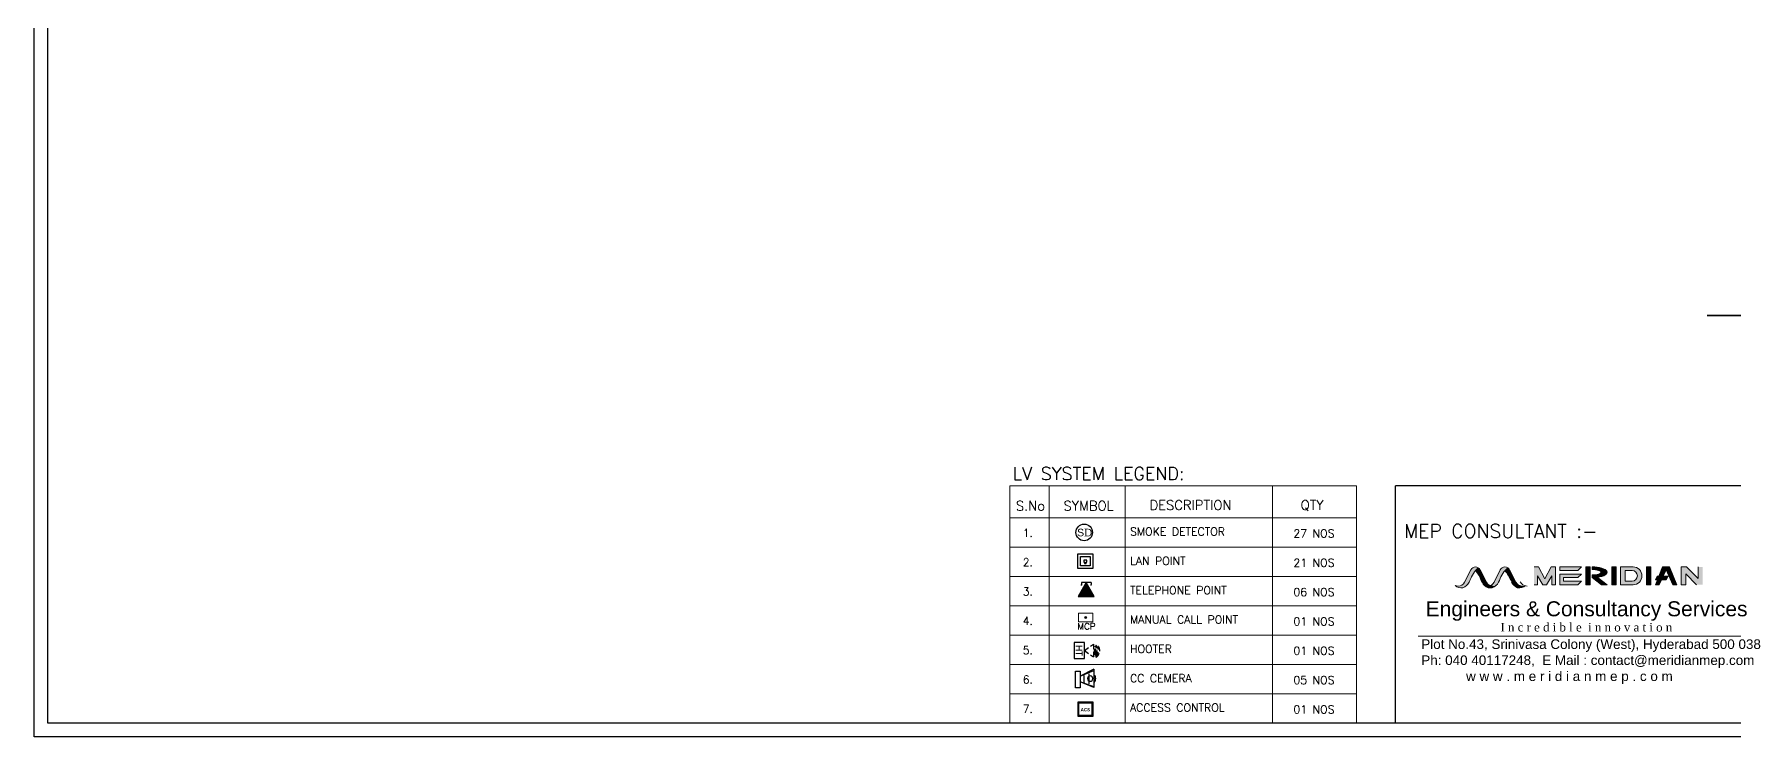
# Model space of a CAD drawing. Extents: x 3550807 to 4078732, y -628171 to -515859.
# Drawn here: x 3711755 to 3740422, y -551399 to -539549 of the extents above; entities that cross this region are included whole.
import ezdxf

# ---------------------------------------------------------------- set-up
doc = ezdxf.new("R2010")
doc.units = 0
doc.header["$LTSCALE"] = 6
doc.header["$MEASUREMENT"] = 0
for name, pattern in [('ACAD_ISO04W100', [30, 24, -3, 0, -3]), ('CONTINU', [0]), ('DASHED2', [0.375, 0.25, -0.125]), ('Hidden 2mm', [3, 2, -0.9999999999999999])]:
    doc.linetypes.add(name, pattern=pattern)
doc.layers.get('0').update_dxf_attribs({"linetype": 'CONTINUOUS'})
for name, color, linetype in [('AHU-N Ducting', 30, 'CONTINUOUS'), ('ELE-LIGHTING WIRRING', 7, 'CONTINUOUS'), ('ELE-TEL POINT', 4, 'CONTINUOUS'), ('ELE.LAN POINT', 3, 'CONTINUOUS'), ('FA-ELECTRONIC HOOTER', 6, 'CONTINUOUS'), ('LV-ACS', 30, 'CONTINUOUS'), ('LV.CC CEMARA', 66, 'CONTINUOUS')]:
    doc.layers.add(name, color=color, linetype=linetype)
for name, color, linetype, lineweight in [('axes', 40, 'ACAD_ISO04W100', 25), ('FA-BELOW SMOKE DERECTOR', 1, 'CONTINUOUS', 25), ('FA-MNUAL CALL POINT', 10, 'CONTINUOUS', 20), ('FA-MNUAL CALL POINT @ 1', 10, 'CONTINUOUS', 20), ('FURNITURE WALL', 8, 'CONTINUOUS', 5), ('WALL', 10, 'CONTINUOUS', 35)]:
    doc.layers.add(name, color=color, linetype=linetype, lineweight=lineweight)
doc.styles.add('ARIAL', font='arial.ttf')
doc.styles.add('IRFAN', font='romans.shx')
doc.styles.add('PDF Times New Roman', font='times.ttf')
doc.styles.add('ROMANS', font='romans.shx')
doc.styles.get("Standard").update_dxf_attribs({"font": 'SIMPLEX'})

# ---------------------------------------------------------------- blocks, each defined once
blk = doc.blocks.new('1232')
at = {"layer": 'WALL', "color": 8, "linetype": 'ByBlock'}
blk.add_line((-4220.493711504154, -6407.145046984893), (-2711.180828285404, -6407.145046984893), dxfattribs=at)
blk = doc.blocks.new('MECS')
at = {"layer": 'AHU-N Ducting', "lineweight": 0}
for color, points in [(160, [(0.5134121462452396, 0.9090535810691411, -0.255341921221145), (0.5145768996701445, 0.912287291370199, -0.0468472647748238), (0.5216573496010881, 0.9294547023055619, -0.02665404777678521), (0.5336342063745126, 0.9523017867876555, -0.06718534236502927), (0.5556565003610188, 0.9834757225398514, -0.02764109542235114), (0.5738745622465666, 1.003062886091293), (0.5766256133007953, 1.006020680794153, 0.1721363590096937), (0.5505140324168423, 1.011612092831704, 0.2473140975325933), (0.5199152673609156, 0.990002997602848), (0.4721895616269332, 0.8959762340672447, -0.01800133279279188), (0.4702329186293511, 0.8924425501871536, -0.03191826124391834), (0.4661593275680615, 0.8865579408482758, -0.10706332640321), (0.4578792062891825, 0.878103115775042, -0.06872213656596317), (0.4448145115283366, 0.8700396566532579, -0.1100815216467871), (0.4328884929311516, 0.8662964673627914, -0.04816773781383378), (0.4221518354338086, 0.8652597410154012, -0.2553419212163173), (0.4220358712937212, 0.8652596211915509, -0.1055217205861158), (0.4103804133107057, 0.8664834367568037, -0.05287384099968509), (0.3991274403419439, 0.8701487347559893, 0.05054860804395004), (0.4093426809361326, 0.8618595423592463, 0.158790178535047), (0.4483361824497781, 0.8512470793146013, 0.02557253404730241), (0.4549705379184891, 0.8519151542827459, 0.05690113489079723), (0.4703863626932994, 0.8580222609840502, 0.07612807459237678), (0.4928284065502248, 0.8754018488679505, 0.05635508372328296), (0.5070302214118503, 0.8948318576810209)]), (150, [(0.5738745622465666, 1.003062886091293), (0.5556565003610187, 0.9834757225398514, -0.08871706839118897), (0.5985678696283647, 0.909053581069051), (0.606061486380822, 0.89483185768066, 0.0908047400681244), (0.6258840872999482, 0.8691652436534564, 0.09462166198595127), (0.6465687088664405, 0.8652597410154012, 0.09762620718751959), (0.6678649370783271, 0.8694578930597028, -0.1798615287096714), (0.6391234390957357, 0.8959762340672447), (0.5913977333575124, 0.9900029976114196, 0.1368225701357831), (0.5768519750966852, 1.005880687949675, 0.004232813224522215)]), (160, [(0.7385117872205167, 0.909053581069051, -0.2553419212210821), (0.7396765406437975, 0.912287291370199, -0.0468472648161624), (0.7467569905745608, 0.9294547023055619, -0.02665404768152423), (0.7587338473479852, 0.9523017867876555, -0.0671853423456069), (0.7807561413347619, 0.9834757225398514, -0.02764109536567236), (0.7989742032197685, 1.003062886091293), (0.8017252542742679, 1.006020680794153, 0.1721363590409371), (0.7756136733902246, 1.011612092831704, 0.2473140974765815), (0.745014908334659, 0.990002997602848), (0.6972892026003155, 0.8959762340672447, -0.01800133322273754), (0.6953325596030944, 0.8924425501871536, -0.03191826041983521), (0.6912589685412633, 0.8865579408482758, -0.1070633264490691), (0.6829788472626551, 0.878103115775042, -0.06872213649297712), (0.6699141525020799, 0.8700396566532579, -0.1100815216296455), (0.6579881339048046, 0.8662964673627914, -0.04816773779806655), (0.6472514764075519, 0.8652597410154012, -0.255341921221943), (0.6471355122674645, 0.8652596211915509, -0.1055217205828826), (0.6354800542840878, 0.8664834367568037, -0.05287384108009963), (0.6242270813156874, 0.8701487347559893, 0.05054860803605635), (0.6344423219093345, 0.8618595423592463, 0.1587901785338139), (0.6734358234232507, 0.8512470793146013, 0.02557253404856175), (0.6800701788916007, 0.8519151542827459, 0.05690113471568389), (0.6954860036670426, 0.8580222609840502, 0.07612807450990046), (0.717928047523968, 0.8754018488679504, 0.05635508364208738), (0.7321298623846912, 0.8948318576810209)]), (150, [(0.7989742032197685, 1.003062886091293), (0.7807561413347619, 0.9834757225398514, -0.08282162458354263), (0.824217065318585, 0.9090771159288699), (0.8311611273545652, 0.89483185768066, 0.09080474013753037), (0.8509837282734207, 0.8691652436534564, 0.09462166197701749), (0.8716683498401837, 0.8652597410154012, 0.09762620721909913), (0.892964578051529, 0.8694578930597028, -0.1798615287170609), (0.8642230800689376, 0.8959762340672447), (0.8164973743309851, 0.9900029976114196, 0.1368225702393716), (0.8019516160670902, 1.005880687950846, 0.00423281322532398)]), (1, [(1.030236444528139, 0.9438043992806316), (1.071119814834754, 0.8756654487700585), (1.098384609470751, 0.8756654487700585), (1.139267979777095, 0.9438043992806316), (1.139267979777095, 0.8756654487700585), (1.166523559981414, 0.8756654487700585), (1.166523559981414, 1.011943349791295), (1.132454084726353, 1.011943349791295), (1.085966086906956, 0.9199812081284943), (1.037050339579422, 1.011943349791295), (1.002980864324091, 1.011943349791295), (1.002980864324091, 0.8756654487700585), (1.030236444528139, 0.8756654487700585)]), (251, [(1.200593035236746, 1.011943349791295), (1.200593035236746, 0.9846877695869755), (1.336870936257982, 0.9846877695869755), (1.364126516462392, 1.011943349791295)]), (251, [(1.200593035236746, 0.9574321893827462), (1.200593035236746, 0.8756654487700585), (1.336870936257982, 0.8756654487700585), (1.364126516462392, 0.9029210289742877), (1.227848615441156, 0.9029210289742877), (1.227848615441156, 0.930176609178517), (1.336870936257982, 0.930176609178517), (1.364126516462392, 0.9574321893827462)]), (251, [(1.398195991717182, 0.8756654487700585), (1.432265466973055, 0.8756654487700585), (1.432265466973055, 1.011943349791295), (1.398195991717182, 1.011943349791295)]), (251, [(1.629868423453673, 1.011943349791295), (1.59579894819807, 1.011943349791295), (1.59579894819807, 0.8756654487700585), (1.629868423453673, 0.8756654487700585)]), (251, [(1.895610330445043, 1.011943349791295), (1.861540855189982, 1.011943349791295), (1.861540855189982, 0.8756654487700585), (1.895610330445043, 0.8756654487700585)]), (251, [(2.011446546313153, 0.9132142722493442), (2.027431130986065, 0.9404698524534832), (1.94330759580249, 0.9404698524534832), (1.929679805700646, 0.9132142722493442)]), (251, [(1.976193322036766, 0.9132142722493442), (1.944699335091728, 0.9132142722493442), (1.929679805700646, 0.8756654487700585), (1.95903496396306, 0.8756654487699682)]), (251, [(2.011446546313153, 0.99036134481426), (2.063858128663246, 0.8756654487700585), (2.093213286926021, 0.8756654487700585), (2.038702126517292, 1.011943349791295), (1.984190966108743, 1.011943349791295), (1.955601567173546, 0.9404698524534832), (1.988648066588688, 0.9404698524534832)]), (251, [(2.161352237436324, 0.9589543396937112), (2.243118978049192, 0.8756654487700585), (2.290816243406638, 0.8756654487700585), (2.290816243406638, 1.011943349791295), (2.256746768151036, 1.011943349791295), (2.256746768151036, 0.9240548263224531), (2.168166132487245, 1.011943349791295), (2.127282762180992, 1.011943349791295), (2.127282762180992, 0.8756654487700585), (2.161352237436324, 0.8756654487700585)]), (160, [(0.6891611652876872, 0.8652597410154012, -0.0976262072296882), (0.6678649370783271, 0.869457893059793, -0.09762620719819004), (0.6465687088664405, 0.8652597410154012, -0.09462166198179703), (0.6258840872999482, 0.8691652436534564, 0.08724935658191231), (0.6523345167657667, 0.8526558393570214, 0.2544598487685659), (0.7121855603806347, 0.8701487347559893, -0.1060441435256532)]), (150, [(0.9142608062611598, 0.8652597410154012, -0.09762620721833866), (0.892964578051529, 0.8694578930597028, -0.09762620723901456), (0.8716683498401837, 0.8652597410154012, -0.0946216619631427), (0.85098372827315, 0.8691652436534564, 0.08724935651290638), (0.8774341577386077, 0.8526558393570214, 0.2544598487684722), (0.9372852013538366, 0.8701487347559893, -0.1060441435228971)])]:
    blk.add_hatch(color=color, dxfattribs=at).paths.add_polyline_path(points)
h = blk.add_hatch(color=251, dxfattribs=at)
edge = h.paths.add_edge_path()
edge.add_ellipse((1.445893257074899, 0.9710599794848609), major_axis=(-0.1158362158680351, 0), ratio=0.3529411764705883, start_angle=110.1798157566864, end_angle=270)
edge.add_line((1.445893257074899, 1.011943349791295), (1.445893257074899, 0.9915016646380779))
edge.add_ellipse((1.445893257074899, 0.9710599794848609), major_axis=(-0.07012065025681041, 0), ratio=0.2915216142222994, start_angle=90, end_angle=270, ccw=False)
edge.add_line((1.445893257074899, 0.9506182943317341), (1.445893257074899, 0.930176609178517))
edge.add_line((1.445893257074899, 0.930176609178517), (1.518865497210324, 0.8756654487699682))
edge.add_line((1.518865497210324, 0.8756654487700585), (1.561729472942829, 0.8756654487700585))
edge.add_line((1.561729472943099, 0.8756654487700585), (1.485852994268342, 0.9326862509446157))
h = blk.add_hatch(color=251, dxfattribs=at)
h.paths.add_polyline_path([(1.663937898709004, 0.8756654487700585), (1.759332429423987, 0.8756654487700586, 1.000000000016551), (1.759332429423987, 1.011943349791295), (1.663937898709004, 1.011943349791295)])
h.paths.add_polyline_path([(1.698007373964065, 0.9846877695869755), (1.751107687934599, 0.9846877695869753, -0.9999999999691073), (1.751107687934599, 0.9029210289742877), (1.698007373964065, 0.9029210289742877)], flags=16)
at = {"layer": 'AHU-N Ducting', "color": 160, "lineweight": 0}
for p, q in [((0.4721895616269332, 0.8959762340671544, -0.004746985392664118), (0.5199152673651564, 0.9900029976114196, -0.004746985392664118)), ((0.6972892026003155, 0.8959762340671544, -0.004746985392664118), (0.7450149083391703, 0.9900029976114196, -0.004746985392664118)), ((0.5070302214118503, 0.8948318576810209, -0.004746985392664118), (0.5134121462455102, 0.909053581069051, -0.004746985392664118)), ((0.7321298623846912, 0.8948318576810209, -0.004746985392664118), (0.7385117872186219, 0.909053581069051, -0.004746985392664118))]:
    blk.add_line(p, q, dxfattribs=at)
at = {"layer": 'AHU-N Ducting', "color": 150, "lineweight": 0}
for p, q in [((0.6391234390957357, 0.8959762340671544, -0.004746985392664118), (0.5913977333575124, 0.9900029976114196, -0.004746985392664118)), ((0.8642230800689376, 0.8959762340671544, -0.004746985392664118), (0.8164973743309851, 0.9900029976114196, -0.004746985392664118)), ((0.6060614863808219, 0.8948318576810209, -0.004746985392664118), (0.5985678696283647, 0.909053581069051, -0.004746985392664118))]:
    blk.add_line(p, q, dxfattribs=at)
at = {"layer": 'AHU-N Ducting', "color": 1, "lineweight": 0}
for p, q in [((1.002980864324091, 1.011943349791205, -0.004746985392664118), (1.037050339579422, 1.011943349791205, -0.004746985392664118)), ((1.030236444528139, 0.9438043992806316, -0.004746985392664118), (1.071119814834754, 0.8756654487700585, -0.004746985392664118)), ((1.030236444528139, 0.8756654487700585, -0.004746985392664118), (1.030236444528139, 0.9438043992806316, -0.004746985392664118)), ((1.030236444528139, 0.8756654487700585, -0.004746985392664118), (1.030236444528139, 0.9438043992806316, -0.004746985392664118)), ((1.037050339579422, 1.011943349791205, -0.004746985392664118), (1.085966086906956, 0.919981208128404, -0.004746985392664118)), ((1.132454084726353, 1.011943349791205, -0.004746985392664118), (1.085966086906956, 0.919981208128404, -0.004746985392664118)), ((1.139267979777095, 0.9438043992806316, -0.004746985392664118), (1.098384609470751, 0.8756654487700585, -0.004746985392664118)), ((1.166523559981414, 1.011943349791205, -0.004746985392664118), (1.132454084726353, 1.011943349791205, -0.004746985392664118)), ((1.134267582426063, 1.011943349791205, -0.004746985392664118), (1.161523162629841, 1.011943349791205, -0.004746985392664118)), ((1.139267979777095, 0.8756654487700585, -0.004746985392664118), (1.139267979777095, 0.9438043992806316, -0.004746985392664118)), ((1.139267979777095, 0.8756654487700585, -0.004746985392664118), (1.139267979777095, 0.9438043992806316, -0.004746985392664118)), ((1.166523559981414, 0.8756654487700585, -0.004746985392664118), (1.166523559981414, 1.011943349791205, -0.004746985392664118)), ((1.030236444528139, 0.8756654487700585, -0.004746985392664118), (1.002980864324091, 0.8756654487700585, -0.004746985392664118)), ((1.071119814834754, 0.8756654487700585, -0.004746985392664118), (1.098384609470751, 0.8756654487700585, -0.004746985392664118)), ((1.139267979777095, 0.8756654487700585, -0.004746985392664118), (1.166523559981414, 0.8756654487700585, -0.004746985392664118))]:
    blk.add_line(p, q, dxfattribs=at)
at = {"layer": 'AHU-N Ducting', "color": 251, "lineweight": 0}
for p, q in [((1.200593035236746, 1.011943349791205, -0.004746985392664118), (1.364126516462392, 1.011943349791205, -0.004746985392664118)), ((1.200593035236746, 0.9846877695869755, -0.004746985392664118), (1.200593035236746, 1.011943349791205, -0.004746985392664118)), ((1.200593035236746, 0.9846877695869755, -0.004746985392664118), (1.336870936257982, 0.9846877695869755, -0.004746985392664118)), ((1.200593035236746, 0.9574321893827462, -0.004746985392664118), (1.364126516462392, 0.9574321893827462, -0.004746985392664118)), ((1.200593035236746, 0.8756654487700585, -0.004746985392664118), (1.200593035236746, 0.9574321893827462, -0.004746985392664118)), ((1.227848615441156, 0.930176609178517, -0.004746985392664118), (1.336870936257982, 0.930176609178517, -0.004746985392664118)), ((1.227848615441156, 0.9029210289742877, -0.004746985392664118), (1.227848615441156, 0.930176609178517, -0.004746985392664118)), ((1.336870936257982, 0.9846877695869755, -0.004746985392664118), (1.364126516462392, 1.011943349791205, -0.004746985392664118)), ((1.336870936257982, 0.930176609178517, -0.004746985392664118), (1.364126516462392, 0.9574321893827462, -0.004746985392664118)), ((1.398195991717182, 1.011943349791205, -0.004746985392664118), (1.432265466973055, 1.011943349791205, -0.004746985392664118)), ((1.398195991717182, 1.011943349791205, -0.004746985392664118), (1.398195991717182, 0.8756654487700585, -0.004746985392664118)), ((1.432265466973055, 1.011943349791205, -0.004746985392664118), (1.432265466973055, 0.8756654487700585, -0.004746985392664118)), ((1.445893257074899, 1.011943349791205, -0.004746985392664118), (1.445893257074899, 0.9915016646380779, -0.004746985392664118)), ((1.445893257074899, 0.930176609178517, -0.004746985392664118), (1.445893257074899, 0.9506182943317341, -0.004746985392664118)), ((1.445893257074899, 0.930176609178517, -0.004746985392664118), (1.518865497210324, 0.8756654487700585, -0.004746985392664118)), ((1.485852994268342, 0.9326862509445254, -0.004746985392664118), (1.561729472943099, 0.8756654487700585, -0.004746985392664118)), ((1.59579894819807, 1.011943349791205, -0.004746985392664118), (1.629868423453673, 1.011943349791205, -0.004746985392664118)), ((1.59579894819807, 0.8756654487700585, -0.004746985392664118), (1.59579894819807, 1.011943349791205, -0.004746985392664118)), ((1.629868423453673, 1.011943349791205, -0.004746985392664118), (1.629868423453673, 0.8756654487700585, -0.004746985392664118)), ((1.663937898709004, 1.011943349791205, -0.004746985392664118), (1.759332429423987, 1.011943349791205, -0.004746985392664118)), ((1.663937898709004, 1.011943349791205, -0.004746985392664118), (1.663937898709004, 0.8756654487700585, -0.004746985392664118)), ((1.698007373964065, 0.9846877695869755, -0.004746985392664118), (1.751107687934599, 0.9846877695869755, -0.004746985392664118)), ((1.698007373964065, 0.9846877695869755, -0.004746985392664118), (1.698007373964065, 0.9029210289742877, -0.004746985392664118)), ((1.861540855189982, 1.011943349791205, -0.004746985392664118), (1.895610330445043, 1.011943349791205, -0.004746985392664118)), ((1.861540855189982, 0.8756654487700585, -0.004746985392664118), (1.861540855189982, 1.011943349791205, -0.004746985392664118)), ((1.895610330445043, 1.011943349791205, -0.004746985392664118), (1.895610330445043, 0.8756654487700585, -0.004746985392664118)), ((1.929679805700646, 0.913214272249254, -0.004746985392664118), (1.94330759580249, 0.9404698524534832, -0.004746985392664118)), ((2.011446546313153, 0.913214272249254, -0.004746985392664118), (1.929679805700646, 0.913214272249254, -0.004746985392664118)), ((1.929679805700646, 0.8756654487700585, -0.004746985392664118), (1.944699335091728, 0.913214272249254, -0.004746985392664118)), ((2.027431130986065, 0.9404698524534832, -0.004746985392664118), (1.94330759580249, 0.9404698524534832, -0.004746985392664118)), ((1.955601567173546, 0.9404698524534832, -0.004746985392664118), (1.984190966108743, 1.011943349791205, -0.004746985392664118)), ((1.95903496396306, 0.8756654487700585, -0.004746985392664118), (1.976193322036766, 0.913214272249254, -0.004746985392664118)), ((1.984190966108743, 1.011943349791205, -0.004746985392664118), (2.038702126517292, 1.011943349791205, -0.004746985392664118)), ((1.988648066588688, 0.9404698524534832, -0.004746985392664118), (2.011446546313153, 0.9903613448141697, -0.004746985392664118)), ((2.063858128663246, 0.8756654487700585, -0.004746985392664118), (2.011446546313153, 0.9903613448141697, -0.004746985392664118)), ((2.027431130986065, 0.9404698524534832, -0.004746985392664118), (2.011446546313153, 0.913214272249254, -0.004746985392664118)), ((2.093213286926021, 0.8756654487700585, -0.004746985392664118), (2.038702126517292, 1.011943349791205, -0.004746985392664118)), ((2.127282762180992, 1.011943349791205, -0.004746985392664118), (2.168166132487245, 1.011943349791205, -0.004746985392664118)), ((2.127282762180992, 0.8756654487700585, -0.004746985392664118), (2.127282762180992, 1.011943349791205, -0.004746985392664118)), ((2.243118978049192, 0.8756654487700585, -0.004746985392664118), (2.161352237436324, 0.9589543396937112, -0.004746985392664118)), ((2.161352237436324, 0.8756654487700585, -0.004746985392664118), (2.161352237436324, 0.9589543396937112, -0.004746985392664118)), ((2.168166132487245, 1.011943349791205, -0.004746985392664118), (2.256746768151036, 0.9240548263223628, -0.004746985392664118)), ((2.256746768151036, 0.9240548263223628, -0.004746985392664118), (2.256746768151036, 1.011943349791205, -0.004746985392664118)), ((1.200593035236746, 0.8756654487700585, -0.004746985392664118), (1.336870936257982, 0.8756654487700585, -0.004746985392664118)), ((1.227848615441156, 0.9029210289742877, -0.004746985392664118), (1.364126516462392, 0.9029210289742877, -0.004746985392664118)), ((1.336870936257982, 0.8756654487700585, -0.004746985392664118), (1.364126516462392, 0.9029210289742877, -0.004746985392664118)), ((1.398195991717182, 0.8756654487700585, -0.004746985392664118), (1.432265466973055, 0.8756654487700585, -0.004746985392664118)), ((1.518865497210324, 0.8756654487700585, -0.004746985392664118), (1.561729472943099, 0.8756654487700585, -0.004746985392664118)), ((1.59579894819807, 0.8756654487700585, -0.004746985392664118), (1.629868423453673, 0.8756654487700585, -0.004746985392664118)), ((1.663937898709004, 0.8756654487700585, -0.004746985392664118), (1.759332429423987, 0.8756654487700585, -0.004746985392664118)), ((1.698007373964065, 0.9029210289742877, -0.004746985392664118), (1.751107687934599, 0.9029210289742877, -0.004746985392664118)), ((1.861540855189982, 0.8756654487700585, -0.004746985392664118), (1.895610330445043, 0.8756654487700585, -0.004746985392664118)), ((1.95903496396306, 0.8756654487700585, -0.004746985392664118), (1.929679805700646, 0.8756654487700585, -0.004746985392664118)), ((2.063858128663246, 0.8756654487700585, -0.004746985392664118), (2.093213286926021, 0.8756654487700585, -0.004746985392664118)), ((2.127282762180992, 0.8756654487700585, -0.004746985392664118), (2.161352237436324, 0.8756654487700585, -0.004746985392664118))]:
    blk.add_line(p, q, dxfattribs=at)
at = {"layer": 'AHU-N Ducting', "color": 251, "lineweight": 0, "ltscale": 0.85}
blk.add_line((0.1165964656020151, 0.4833313661174543, -0.006142948281450891), (2.68551955399356, 0.4833313661174543, -0.006142948281450891), dxfattribs=at)
at = {"layer": 'AHU-N Ducting', "color": 160, "lineweight": 0}
for centre, radius, start, end in [((0.7417863587136924, 0.8286218616061071, -0.004746985392664118), 0.2421240227987888, 132.9373247437187, 160.5981108453346), ((0.5556565003610187, 0.9718616141967287, -0.004746985392664118), 0.04008173559447583, 90, 153.0887549731676), ((0.5556565003610187, 0.9718616141967287, -0.004746985392664118), 0.04008173559447583, 26.91124502665905, 90), ((0.9668859996868943, 0.8286218616061071, -0.004746985392664118), 0.2421240227987888, 132.9373247436885, 160.5981108453417), ((0.7807561413347619, 0.9718616141967287, -0.004746985392664118), 0.04008173559447583, 90, 153.0887549740909), ((0.7807561413347619, 0.9718616141967287, -0.004746985392664118), 0.04008173559447583, 26.9112450267741, 90), ((0.4451264544360147, 0.9163969157858594, -0.004746985392664118), 0.06522885516514892, 225.1547600332335, 282.2607170516237), ((0.4220358712937212, 0.9213740510237451, -0.004746985392664118), 0.05611442983226616, 245.9053689520779, 270.1184055559717), ((0.4221518354329064, 0.9213741708475954, -0.004746985392664118), 0.05611442983226616, 270, 333.0887549734891), ((0.4248646360879693, 0.9399832544318715, -0.004746985392664118), 0.0937541041238935, 291.3377566141106, 331.210451532663), ((0.6860544255190815, 0.9361233508373039, -0.004746985392664118), 0.09002142922125515, 207.3022954123794, 248.0018617736689), ((0.670226095409397, 0.9163969157858594, -0.004746985392664118), 0.06522885516514892, 225.1547600329532, 282.2607170509705), ((0.6471355122674645, 0.9213740510237451, -0.004746985392664118), 0.05611442983226616, 245.9053689516664, 270.1184055552347), ((0.6472514764061083, 0.9213741708475954, -0.004746985392664118), 0.05611442983226616, 270, 333.0887549734892), ((0.6661865462871954, 0.9163969157858594, -0.004746985392664118), 0.06522885516514892, 257.8079966377897, 314.8452399662061), ((0.6890452011507577, 0.9213740510237451, -0.004746985392664118), 0.05611442983226616, 245.9053689520779, 270.1184055559717), ((0.6499642770614419, 0.9399832544318715, -0.004746985392664118), 0.0937541041238935, 291.3377566141106, 331.2104515326365)]:
    blk.add_arc(centre, radius, start, end, dxfattribs=at)
at = {"layer": 'AHU-N Ducting', "color": 150, "lineweight": 0}
for centre, radius, start, end in [((0.3690451605166651, 0.8262944286522125, -0.004746985392664118), 0.2439871949649071, 19.82781570482793, 40.10717689340409), ((0.5794150909876963, 0.815966263139685, -0.004746985392664118), 0.2619115070846747, 20.82439840783155, 39.75939779118104), ((0.6464527447271652, 0.9213740510237451, -0.004746985392664118), 0.05611442983226616, 248.4970917656522, 270.1184055559715), ((0.6891611652900331, 0.9213741708475954, -0.004746985392664118), 0.05611442983226616, 206.9112450267169, 270), ((0.6891611652900331, 0.9213741708475954, -0.004746985392664118), 0.05611442983226616, 206.9112450267169, 270), ((0.6465687088664405, 0.9213741708475954, -0.004746985392664118), 0.05611442983226616, 270, 292.3036001438938), ((0.9111540664921931, 0.9361233508373039, -0.004746985392664118), 0.09002142922125515, 207.3022954123795, 248.0018617736689), ((0.8715523857009084, 0.9213740510237451, -0.004746985392664118), 0.05611442983226616, 248.4970917649847, 270.1184055553267), ((0.9142608062634155, 0.9213741708475954, -0.004746985392664118), 0.05611442983226616, 206.9112450265108, 270), ((0.8716683498392815, 0.9213741708475954, -0.004746985392664118), 0.05611442983226616, 270, 292.3036001446803), ((0.8912861872601268, 0.9163969157858594, -0.004746985392664118), 0.06522885516514892, 257.7392829491069, 314.8452399670468), ((0.9141448421242304, 0.9213740510237451, -0.004746985392664118), 0.05611442983226616, 245.9053689520778, 270.1184055558794), ((0.9496233245769173, 0.9248906590848106, -0.004746985392664118), 0.0599665343237634, 206.9112450265108, 270)]:
    blk.add_arc(centre, radius, start, end, dxfattribs=at)
at = {"layer": 'AHU-N Ducting', "color": 251, "lineweight": 0}
for centre, radius in [((1.751107687934599, 0.9438043992806316, -0.004746985392664118), 0.04088337030636534), ((1.759332429423987, 0.9438043992806316, -0.004746985392664118), 0.0681389505106089)]:
    blk.add_arc(centre, radius, 270, 90, dxfattribs=at)
for major_axis, ratio, start_param in [((-0.1158362158680351, 0), 0.3529411764705883, 1.923000554194905), ((-0.07012065025681041, 0), 0.2915216142222994, 1.570796326794897)]:
    blk.add_ellipse((1.445893257074899, 0.9710599794848609, -0.004746985392664118), major_axis=major_axis, ratio=ratio, start_param=start_param, end_param=4.71238898038469, dxfattribs=at)
at = {"layer": 'AHU-N Ducting', "color": 251, "lineweight": 0, "attachment_point": 1, "style": 'ARIAL'}
for s, insert, char_height, width in [('{\\C1;Engineers & Consultancy Services \\P}', (0.1749155116136762, 0.7493232539108021, -0.01458950216844587), 0.11475, 24.25437425909253), ('{\\C252;Plot No.43, Srinivasa Colony (West), Hyderabad 500 038\\PPh: 040 40117248,  E Mail : contact@meridianmep.com\\P            w w w . m e r i d i a n m e p . c o m }', (0.14136276644183, 0.4583226879356062, -0.006142948281450891), 0.07344, 2.63264250269352)]:
    blk.add_mtext(s, dxfattribs=dict(at, insert=insert, char_height=char_height, width=width))
at = {"layer": 'AHU-N Ducting', "color": 251, "lineweight": 0, "ltscale": 0.85, "insert": (1.402428089641869, 0.5507002547054753, -0.005528653453305802), "char_height": 0.0651762882177883, "attachment_point": 5, "line_spacing_factor": 0.6, "style": 'ARIAL'}
blk.add_mtext('{\\FBatang|c0;\\C5;I n c r e d i b l e  i n n o v a t i o n\\P}', dxfattribs=at)
blk = doc.blocks.new('CC CEMARA')
at = {"layer": 'LV.CC CEMARA', "linetype": 'ByBlock'}
for p, q in [((94.46251504224256, -242.415089957909), (18.62957814503989, -67.0943982420522)), ((18.62957814503989, -67.0943982420522), (104.1973726005508, -230.624335005873)), ((46.74365773457794, -104.4754584725752), (105.3126218521993, -34.88648946363901)), ((239.6186408663575, -66.60354884771823), (64.72645494681865, -12.17058189840191)), ((232.1129528157517, -75.69435762808644), (64.72645494681865, -12.17058189840191)), ((81.33825720324921, -159.1077273346436), (162.7612330057004, -62.36466511712842)), ((94.46251504224256, -242.415089957909), (239.6186408663575, -66.60354884771823))]:
    blk.add_line(p, q, dxfattribs=at)
blk.add_lwpolyline([(110.8233317484119, 42.75323444445166), (66.39680633619582, 79.74389545066424), (-66.39680633619582, -79.74389545066424), (-21.97028092529081, -116.7345564567349)], close=True, dxfattribs=at)
blk.add_circle((133.4886650341855, -123.4844854021767), 32.92914628875568, dxfattribs=at)
blk.add_arc((131.560165151925, -123.5689404851928), 66.6510920677135, 275.3702308638028, 5.541237239688783, dxfattribs=at)
blk = doc.blocks.new('SMOKE DETECTOR')
at = {"layer": 'FA-BELOW SMOKE DERECTOR', "color": 7}
blk.add_circle((931028.7306233168, -118293.8702529273), 166.0108993562608, dxfattribs=at)
at = {"layer": 'FA-BELOW SMOKE DERECTOR', "insert": (930887.0836242564, -118372.9609814075), "char_height": 150, "attachment_point": 7, "style": 'PDF Times New Roman'}
blk.add_mtext('{\\fArial|b0|i0|c0|p34;S}D', dxfattribs=at)
blk = doc.blocks.new('tel')
at = {"layer": 'ELE-TEL POINT', "ltscale": 30}
h = blk.add_hatch(dxfattribs=at)
h.set_pattern_fill('ANSI31', color=4, scale=19.02538721664727, angle=1.842772815317326e-14, style=0)
h.set_pattern_definition([(45.00000000000005, (-98.62586017362776, 0.1843474022112787), (-42.71321250200187, 42.71321250200188), [])])
h.paths.add_polyline_path([(-98.62586017362776, 0.1843474022112787), (839.5717295827928, 1653.867201885411), (1777.769319346301, -3.322933307241316)])
at = {"layer": 'ELE-TEL POINT', "color": 4, "ltscale": 30}
for p, q in [((-98.62586017362776, 0.1843474022112787), (839.5717295827928, 1653.867201885411)), ((1777.769319346301, -3.322933307241316), (-98.62586017362776, 0.1843474022112787)), ((839.5717295827928, 1653.867201885411), (1777.769319346301, -3.322933307241316))]:
    blk.add_line(p, q, dxfattribs=at)
at = {"layer": 'ELE-TEL POINT', "color": 4, "ltscale": 12}
for p, q in [((275.5649257548229, 1648.43990473828), (275.0968232608537, 1398.005072778664)), ((1403.554303520788, 1646.331513375854), (1403.086201033906, 1395.896681418231))]:
    blk.add_line(p, q, dxfattribs=at)
at = {"layer": 'ELE-TEL POINT', "color": 4, "linetype": 'Continuous', "ltscale": 12}
blk.add_line((275.5649257548229, 1648.43990473828), (1403.554303520788, 1646.331513375854), dxfattribs=at)
at = {"layer": 'ELE-TEL POINT', "color": 4, "ltscale": 30, "const_width": 95.12693608323836}
for points in [[(227.467425296497, 1362.73256123067, 1), (322.5943613797333, 1362.73256123067, 1)], [(1355.45680306955, 1360.624169870459, 1), (1450.583739152786, 1360.624169870459, 1)]]:
    blk.add_lwpolyline(points, format="xyb", close=True, dxfattribs=at)
blk = doc.blocks.new('Voice')
at = {"layer": 'ELE.LAN POINT', "color": 6}
for points in [[(-0.0001435091835446656, -31.83524279187447), (127.8731920092255, -31.83524279191364), (127.8731920092255, 91.99998739433515), (-0.0001435091835446656, 91.99998739437433)], [(21.85946668858487, -9.975632593831826), (106.0135818114571, -9.975632593831826), (106.0135818114571, 70.14037719625334), (21.85946668858487, 70.14037719629252)], [(77.26763112169853, 21.4423185055611), (69.73059573140364, 21.4423185055611), (69.73059573140364, 11.69924630392988), (58.14245276861877, 11.69924630392988), (58.14245276861877, 21.4423185055611), (50.60541737832387, 21.4423185055611), (50.60541737832387, 38.72242609717381), (77.26763112169853, 38.72242609717381)], [(75.92159601097843, 22.78835361628119), (68.38456062068354, 22.78835361628119), (68.38456062068354, 13.04528141464998), (59.48848787933886, 13.04528141464998), (59.48848787933886, 22.78835361628119), (51.95145248904397, 22.78835361628119), (51.95145248904397, 37.37639098645371), (75.92159601097843, 37.37639098645371)]]:
    blk.add_lwpolyline(points, close=True, dxfattribs=at)
blk = doc.blocks.new('110DB FIRE HOOTER')
at = {"layer": 'FA-ELECTRONIC HOOTER', "color": 53, "linetype": 'DASHED2'}
for p, q in [((-0.2376941997385984, 9.886264251690591e-08), (-0.2376943290018971, -0.3107866009196982)), ((0.2376941997381437, -9.886269936032477e-08), (-0.2376941997385984, 9.886264251690591e-08)), ((-0.2376943290018971, -0.3107866009196982), (0.2376940704748449, -0.3107867986450401)), ((0.2376940704748449, -0.3107867986450401), (0.2376941997381437, -9.886269936032477e-08))]:
    blk.add_line(p, q, dxfattribs=at)
at = {"layer": 'FA-ELECTRONIC HOOTER', "color": 53, "linetype": 'DASHED2', "ltscale": 0.1}
for p, q in [((-1.29135514725931e-07, -0.3107866998705617), (-0.1901555993172224, -0.5762885811368506)), ((-1.29135514725931e-07, -0.3107866998705617), (0.190155120280906, -0.5762887393171354)), ((0.190155120280906, -0.5762887393171354), (-0.1901555993172224, -0.5762885811368506))]:
    blk.add_line(p, q, dxfattribs=at)
for radius, start, end in [(0.2307588748902758, 210.2007087858195, 319.4187025149801), (0.1930719242066818, 212.2199785978501, 327.7800214020351), (0.1553849735230887, 215.2483132313434, 324.7516867685881), (0.1176980228394937, 220.3171524990657, 319.6828475007067), (0.08001107215590005, 230.7146575430081, 309.2853424566367)]:
    blk.add_arc((-2.39518158196006e-07, -0.5356106642955183), radius, start, end, dxfattribs=at)
at = {"layer": 'FA-ELECTRONIC HOOTER', "color": 53, "insert": (0.1649246133142697, -0.2468569255377133), "char_height": 0.1941774174612294, "width": 0.368068783720906, "attachment_point": 1, "rotation": 179.99997616932288}
blk.add_mtext('HT', dxfattribs=at)
blk = doc.blocks.new('MCP')
at = {"layer": 'FA-MNUAL CALL POINT @ 1'}
h = blk.add_hatch(color=256, dxfattribs=at)
h.set_gradient(color1=(255, 0, 0), color2=(255, 39, 39), centered=1, one_color=1, tint=0.5795795917510986)
h.paths.add_polyline_path([(417503.5, 744463.75, 1.000000000008955), (417477.5, 744463.75, 0.9999999999999999)])
at = {"layer": 'FA-MNUAL CALL POINT'}
blk.add_lwpolyline([(417407.5, 744516), (417573.5, 744516), (417573.5, 744411.5), (417407.5, 744411.5)], close=True, dxfattribs=at)
blk.add_circle((417490.5, 744463.75), 13, dxfattribs=at)
at = {"layer": 'FA-MNUAL CALL POINT', "insert": (417500.0682128241, 744322), "char_height": 75, "width": 244.7622130012023, "attachment_point": 8}
blk.add_mtext('MCP', dxfattribs=at)
blk = doc.blocks.new('ACS')
at = {"layer": 'LV-ACS'}
for points in [[(-346.057143574491, 0), (346.057143574491, 0), (346.057143574491, -681.3954075763286), (-346.057143574491, -681.3954075763286)], [(-306.057143574491, -40), (306.057143574491, -40), (306.057143574491, -641.3954075763286), (-306.057143574491, -641.3954075763286)]]:
    blk.add_lwpolyline(points, close=True, dxfattribs=at)
at = {"layer": 'LV-ACS', "color": 0, "insert": (-224.1860076303692, -295.2279924384748), "char_height": 150, "width": 1536.55603789515, "attachment_point": 1}
blk.add_mtext('{\\fArial|b1|i0|c0|p34;ACS}', dxfattribs=at)

msp = doc.modelspace()

# ---------------------------------------------------------------- linework, layer by layer
for p in [(3756604.194104549, -547166.7025408972), (3734697.62912504, -551166.7025408972)]:
    msp.add_line(p, (3734697.62912504, -547166.7025408972))
for points in [[(3756836.026525172, -519387.1143226366), (3756836.026525172, -551398.5349615149), (3711754.821341554, -551398.5349615149), (3711754.821341554, -519387.1143226366)], [(3756604.194104553, -519618.9467432536), (3756604.194104553, -551166.7025408972), (3711986.653762171, -551166.7025408972), (3711986.653762171, -519618.9467432536)]]:
    msp.add_lwpolyline(points, close=True)
at = {"layer": 'axes', "color": 7, "linetype": 'CONTINU', "lineweight": 0}
for p, q in [((3728862.616524964, -547166.7025408972), (3728862.616524961, -551166.7025408972)), ((3730145.062297018, -547166.7025408972), (3730145.062297016, -551166.7025408972)), ((3732626.273332011, -547166.7025408972), (3732626.273332009, -551166.7025408972)), ((3728199.352202071, -547705.5970714602), (3734044.530273049, -547705.5970714602)), ((3728199.352202071, -548200.0407099512), (3734044.530273049, -548200.0407099512)), ((3728199.352202071, -548694.4843484422), (3734044.530273049, -548694.4843484422)), ((3728199.352202071, -549188.9279869333), (3734044.530273049, -549188.9279869333)), ((3728199.352202071, -549683.3716254242), (3734044.530273049, -549683.3716254242)), ((3728199.352202071, -550177.8152639152), (3734044.530273049, -550177.8152639152)), ((3728199.352202071, -550672.2589024062), (3734044.530273049, -550672.2589024062)), ((3728199.352202071, -551166.7025408972), (3734044.530273049, -551166.7025408972))]:
    msp.add_line(p, q, dxfattribs=at)
msp.add_lwpolyline([(3728199.35220207, -551166.7025408972), (3728199.352202071, -547166.7025408972), (3734044.530273049, -547166.7025408972), (3734044.530273049, -551166.7025408972)], dxfattribs=at)

# ---------------------------------------------------------------- block references
at = {"linetype": 'ByBlock'}
msp.add_blockref('1232', (3744171.821341554, -537883.9537503232), dxfattribs=at)
at = {"layer": 'ELE-TEL POINT', "color": 0, "ltscale": 30, "xscale": -0.1434557580075498, "yscale": 0.1434557580075507, "zscale": 0.1434557580075507, "rotation": 359.8929051788799}
msp.add_blockref('tel', (3729607.946846123, -549031.4517253259), dxfattribs=at)
at = {"layer": 'ELE.LAN POINT', "color": 7, "xscale": -1.990880004251179, "yscale": 1.990880004251179, "zscale": 1.990880004251179}
msp.add_blockref('Voice', (3729600.481771912, -548495.1230144169), dxfattribs=at)
at = {"layer": 'FA-BELOW SMOKE DERECTOR', "color": 6, "xscale": 0.8403913233772422, "yscale": 0.8403913233772422, "zscale": 0.8403913233772422}
msp.add_blockref('SMOKE DETECTOR', (2947025.739168072, -448537.3904163565), dxfattribs=at)
at = {"layer": 'FA-ELECTRONIC HOOTER', "color": 1, "xscale": 565.7984607064564, "yscale": 565.7984607064564, "zscale": 565.7984607064564, "rotation": 89.99999999999991}
msp.add_blockref('110DB FIRE HOOTER', (3729282.381370043, -549942.2373967298), dxfattribs=at)
at = {"layer": 'FA-MNUAL CALL POINT', "xscale": 1.438383959182285, "yscale": 1.438383959182285, "zscale": 1.438383959182285}
msp.add_blockref('MCP', (3128968.399573858, -1620208.660780703), dxfattribs=at)
at = {"layer": 'FURNITURE WALL', "linetype": 'Hidden 2mm', "xscale": 2206.000027674606, "yscale": 2206.000027674606, "zscale": 2206.000027674606}
msp.add_blockref('MECS', (3734823.301892655, -550764.0349148788, 13.55134407888346), dxfattribs=at)
at = {"layer": 'LV-ACS', "color": 0, "xscale": 0.3584155518269335, "yscale": 0.3584155518269335, "zscale": 0.3584155518269335}
msp.add_blockref('ACS', (3729474.365822462, -550806.4335456626), dxfattribs=at)
at = {"layer": 'LV.CC CEMARA', "xscale": -1.355228315938505, "yscale": 1.355228315938505, "zscale": 1.355228315938505, "rotation": 140.2183695085614}
msp.add_blockref('CC CEMARA', (3729308.560197648, -550427.8955391595), dxfattribs=at)

# ---------------------------------------------------------------- texts
at = {"lineweight": 9, "style": 'IRFAN'}
msp.add_text('MEP CONSULTANT :-', height=231.8189976944591, dxfattribs=at).set_placement((3734845.024714909, -548043.2302575015, 17.86376689828642))
at = {"layer": 'ELE-LIGHTING WIRRING', "color": 7, "linetype": 'CONTINU', "lineweight": 0, "attachment_point": 1, "style": 'ROMANS'}
for s, insert, char_height, width in [('{\\C256;LV SYSTEM LEGEND:}', (3728249.693476372, -546850.3886683369), 215.7275777188099, 5152.570017001915), ('{\\C256;S.No}', (3728303.087822921, -547420.4594700254), 161.7956832891074, 414.151002850541), ('{\\C256;SYMBOL}', (3729104.062941035, -547420.4594700254), 161.7956832891074, 414.151002850541), ('{\\C256;DESCRIPTION}', (3730556.540708154, -547407.3865217051), 161.7956832891074, 414.151002850541), ('{\\C256;QTY}', (3733102.074053729, -547407.3865217051), 161.7956832891074, 414.1510028506249), ('{\\C256;1.}', (3728417.899284815, -547891.3079814627), 134.8297360742562, 414.151002850541), ('SMOKE DETECTOR', (3730226.032440045, -547868.7932000231), 134.8297360742562, 4583.881621782735), ('{\\C256;27 NOS}', (3732979.709995669, -547900.2947472524), 134.8297360742562, 1003.503703550089), ('{\\C256;2.}', (3728417.899284815, -548385.7516199537), 134.8297360742562, 414.151002850541), ('LAN POINT', (3730226.032440045, -548363.2368385141), 134.8297360742562, 4583.881621782735), ('{\\C256;21 NOS\\P}', (3732979.709995669, -548394.7383857433), 134.8297360742562, 1003.503703550089), ('{\\C256;3.}', (3728417.899284815, -548880.1952584446), 134.8297360742562, 414.151002850541), ('TELEPHONE POINT', (3730226.032440045, -548857.6804770051), 134.8297360742562, 4583.881621782735), ('{\\C256;06 NOS}', (3732979.709995669, -548889.1820242343), 134.8297360742562, 1003.503703550089), ('{\\C256;4.}', (3728417.899284815, -549374.6388969356), 134.8297360742562, 414.151002850541), ('MANUAL CALL POINT', (3730226.032440045, -549352.1241154961), 134.8297360742562, 4583.881621782735), ('{\\C256;01 NOS}', (3732979.709995669, -549383.6256627253), 134.8297360742562, 1003.503703550089), ('{\\C256;5.}', (3728417.899284815, -549869.0825354266), 134.8297360742562, 414.151002850541), ('HOOTER', (3730226.032440045, -549846.567753987), 134.8297360742562, 4583.881621782735), ('{\\C256;01 NOS}', (3732979.709995669, -549878.0693012164), 134.8297360742562, 1003.503703550089), ('{\\C256;6.}', (3728417.899284815, -550363.5261739176), 134.8297360742562, 414.151002850541), ('CC CEMERA', (3730226.032440045, -550341.0113924781), 134.8297360742562, 4583.881621782735), ('{\\C256;05 NOS\\P}', (3732979.709995669, -550372.5129397074), 134.8297360742562, 1003.503703550089), ('{\\C256;7.}', (3728417.899284815, -550857.9698124087), 134.8297360742562, 414.151002850541), ('ACCESS CONTROL', (3730226.032440045, -550835.4550307564), 134.8297360742562, 4583.881621782735), ('{\\C256;01 NOS\\P}', (3732979.709995669, -550866.9565779857), 134.8297360742562, 1003.503703550089)]:
    msp.add_mtext(s, dxfattribs=dict(at, insert=insert, char_height=char_height, width=width))

doc.saveas('drawing.dxf')
